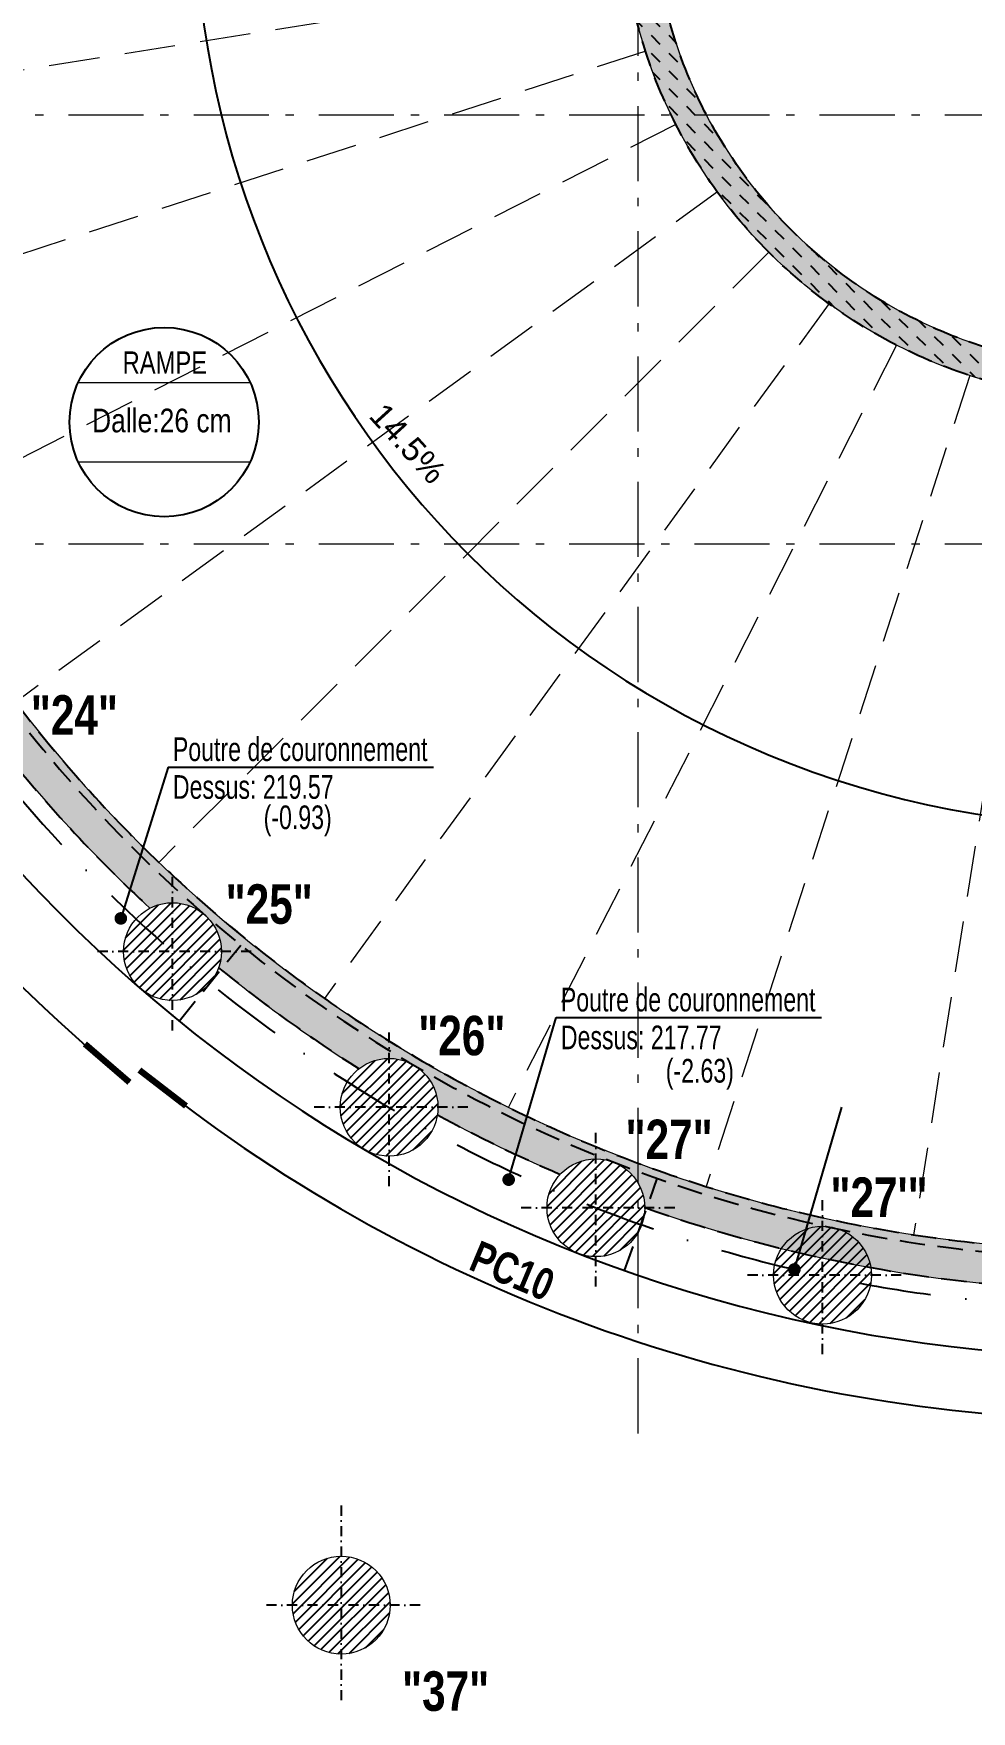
# Model space of a CAD drawing. Header units: centimetres. Extents: x 0 to 26456, y -12469 to -8269.
# Drawn here: x 19570 to 20164, y -11631 to -10567 of the extents above; entities that cross this region are included whole.
import ezdxf
from ezdxf.enums import TextEntityAlignment as Align

# ---------------------------------------------------------------- set-up
doc = ezdxf.new("R2010")
doc.units = ezdxf.units.CM
doc.header["$LTSCALE"] = 25.4
for name, pattern in [('CACHEX2', [19.049999999999997, 12.7, -6.35]), ('Style de ligne -6', [1.0416400000000001, 0.625, -0.20828, 0.06943000000000005, -0.13893]), ('TIRETPTX2', [50.8, 25.4, -12.7, 0, -12.7])]:
    doc.linetypes.add(name, pattern=pattern)
for name, color, linetype in [('01_linteaux', 2, 'Continuous'), ('01_murs_sup', 2, 'CACHEX2'), ('01_poch_murs', 253, 'Continuous'), ('01_texte', 230, 'Continuous')]:
    doc.layers.add(name, color=color, linetype=linetype)
for name, color, linetype, lineweight in [('01_murs_coup', 5, 'Continuous', 60), ('01_PIEUX', 5, 'Continuous', 60), ('B Général', 7, 'Continuous', 5)]:
    doc.layers.add(name, color=color, linetype=linetype, lineweight=lineweight)
doc.styles.add('Eurostile', font='')
doc.styles.add('impact', font='impact.ttf')
doc.styles.add('MATTE_TXT', font='arial.ttf')
doc.styles.get('Eurostile').set_extended_font_data('Eurostile')
pattern_1 = [(135, (-12564.07616921228, 0), (-11.22532015133644, 8.881784197001252e-16), [7.9375, -7.9375])]

msp = doc.modelspace()

# ---------------------------------------------------------------- hatches: boundary and pattern name
at = {"layer": '01_murs_sup', "ltscale": 3}
h = msp.add_hatch(dxfattribs=at)
h.set_pattern_fill('DASH', color=256, scale=2.5, angle=135)
h.set_pattern_definition([(135, (0, 0), (-11.22532015133644, 8.881784197001252e-16), [7.9375, -7.9375])])
h.paths.add_polyline_path([(19962.04075267671, -8996.491079581685, 0.002531451353049674), (19952.99236217087, -9004.807788942462), (19952.99236217087, -9019.878112635355, -0.002574667747263947), (19962.04075267671, -9011.419420330678)])
h.paths.add_polyline_path([(19962.04075267671, -8976.31305738118, -0.006516405898975369), (19986.24151767971, -8955.33694515442, -0.04627340198228324), (19985.71276000788, -8949.635770628222), (19968.25438592605, -8949.635770628222, 0.004067861401506169), (19952.99236217087, -8962.949710448283), (19952.99236217087, -9004.807788942462, -0.002531451353049659), (19962.04075267671, -8996.491079581685)])
h.paths.add_polyline_path([(19952.99236217087, -8962.949710448283, 0.002955468585828464), (19942.04075267671, -8972.777708138961), (19942.04075267671, -9015.10359946519, -0.003096146297348388), (19952.99236217087, -9004.807788942462)])
h.paths.add_polyline_path([(19997.24688906947, -8925.509439191208, 0.007575990962309219), (19968.25438592605, -8949.635770628222), (19985.71276000788, -8949.635770628222, -0.2267463357051544)])
h.paths.add_polyline_path([(20016.71276000788, -8930.438205213124), (20016.71276000788, -8918.635770628222, 0.4142135623730951), (19985.71276000788, -8949.635770628222), (19993.04469058376, -8949.635770628222, -0.006200760919027776)])
h.paths.add_polyline_path([(20022.24235788403, -8905.863991761751, 0.001401672488549907), (20016.71276000788, -8910.121562334987), (20016.71276000788, -8918.635770628222, -0.09982294667140483), (20028.72683847661, -8921.05847337065, -0.0008315451278062832), (20031.96796140318, -8918.568819040713)])
h.paths.add_polyline_path([(20108.06370936837, -8864.768000295142, -0.01533620150584975), (20108.00540742572, -8862.867652609077, -0.2594805352761252), (20122.66303549479, -8836.525160705858, 0.02452486336761976), (20022.24235788403, -8905.863991761751), (20031.96796140318, -8918.568819040713, -0.0189682979439725)])
h.paths.add_polyline_path([(20139.00540742572, -8845.256839476358), (20139.00540742572, -8831.867652609077, 0.4142135623730951), (20108.00540742572, -8862.867652609077), (20110.98929596204, -8862.867652609077, -0.006733180713042963)])
h.paths.add_polyline_path([(20221.27242336533, -8799.309026090661), (20219.59169393276, -8782.227434466036, 0.01847937243883564), (20139.00540742572, -8826.559863701523), (20139.00540742572, -8831.867652609077, -0.1311429218165924), (20154.45158321565, -8835.989861526718, -0.01551302581773235)])
h.paths.add_polyline_path([(20258.09446509475, -8763.68465358069, 0.008583888516723525), (20219.59169393276, -8782.227434466036), (20220.53763697403, -8791.84124405252), (20236.18662102504, -8791.84124405252, -0.0008921322589392388), (20240.12401177537, -8789.911760148272, -0.2759147244667435)])
h.paths.add_polyline_path([(20380.40680633365, -8731.910745401334, -0.2759147244667484), (20401.47410624306, -8708.099672642245, 0.02805231403999468), (20271.06390660168, -8757.800395212256), (20271.06390660168, -8760.84124405252, -0.1627178930550964), (20289.70642681701, -8767.07319124207, -0.01980015537954972)])
h.paths.add_polyline_path([(20526.77097568853, -8691.650217712082, -0.2759147244667564), (20550.6135748336, -8670.618603950435, 0.02893504782106948), (20410.87266649118, -8705.150387574842), (20410.87266649118, -8706.64061144355, -0.1946121440687925), (20432.42699286268, -8715.36032835129, -0.01980015537955201)])
h.paths.add_polyline_path([(20676.95233325804, -8669.747184978214, -0.2601810642606941), (20701.35699738403, -8651.929332204701, 0.02414752684017281), (20581.93276865482, -8665.18965881402), (20584.46398054825, -8680.988170337281, -0.01896323129683905)])
h.paths.add_polyline_path([(19458.75151192187, -10153.20039969471), (19473.3523187485, -10153.20039969471), (19473.3523187485, -10142.62740164783), (19458.75151192187, -10142.62740164783)], flags=9)
h.paths.add_polyline_path([(19607.82798606622, -9603.97844531037), (19622.42879289285, -9603.97844531037), (19622.42879289285, -9593.405447263493), (19607.82798606622, -9593.405447263493)], flags=9)
h.paths.add_polyline_path([(20865.53209107814, -10481.26474452475), (20920.9533052664, -10481.26474452475), (20920.9533052664, -10458.28896007728), (20865.53209107814, -10458.28896007728)], flags=9)
h.paths.add_polyline_path([(19060.64998762298, -10027.91604079485), (19091.18581220605, -10027.91604076731), (19091.1858121708, -9988.840994442417), (19060.64998758773, -9988.840994469967)], flags=9)
h.paths.add_polyline_path([(19060.91249534308, -9879.12851761522), (19090.87697959262, -9879.128517588186), (19090.87697955879, -9841.628517588186), (19060.91249530925, -9841.62851761522)], flags=9)
h.paths.add_polyline_path([(19060.72719577544, -9269.128517970756), (19089.67253240299, -9269.12851794464), (19089.67253236916, -9231.62851794464), (19060.72719574161, -9231.628517970756)], flags=9)
h.paths.add_polyline_path([(19826.87228505999, -9345.038980564766), (19862.27035079214, -9322.526700305973), (19834.09664679395, -9278.22667318383), (19798.6985810618, -9300.738953442622)], flags=9)
h.paths.add_polyline_path([(20637.24809346632, -8767.528901594093), (20672.64615919847, -8745.016621335299), (20644.47245520028, -8700.716594213156), (20609.07438946813, -8723.228874471948)], flags=9)
h.paths.add_polyline_path([(20454.03026777045, -8806.877622667598), (20494.55373904902, -8806.877622631002), (20494.55373900161, -8754.377622631002), (20454.03026772304, -8754.377622667598)], flags=9)
h.paths.add_polyline_path([(20861.45874717567, -8825.185471828197), (20914.4948999724, -8825.185471828197), (20914.4948999724, -8795.68683608468), (20861.45874717567, -8795.68683608468)], flags=9)
h.paths.add_polyline_path([(21073.27243698213, -8575.38904196861), (21182.86350110218, -8575.38904196861), (21182.86350110218, -8552.39790963573), (21073.27243698213, -8552.39790963573)], flags=9)
h.paths.add_polyline_path([(20797.06333448428, -8776.738779199608), (20966.1468951937, -8776.738779199608), (20966.1468951937, -8753.870429949951), (20797.06333448428, -8753.870429949951)], flags=9)
h.paths.add_polyline_path([(21102.39872305211, -8800.74508267199), (21211.98978717216, -8800.74508267199), (21211.98978717216, -8777.75395033911), (21102.39872305211, -8777.75395033911)], flags=9)
h.paths.add_polyline_path([(20797.04287063708, -8800.74508267199), (20906.63393475713, -8800.74508267199), (20906.63393475713, -8777.75395033911), (20797.04287063708, -8777.75395033911)], flags=9)
h.paths.add_polyline_path([(21166.8145995907, -8825.185471828197), (21219.85075238743, -8825.185471828197), (21219.85075238743, -8795.68683608468), (21166.8145995907, -8795.68683608468)], flags=9)
h.paths.add_polyline_path([(21102.41918689931, -8776.738779199608), (21271.50274760873, -8776.738779199608), (21271.50274760873, -8753.870429949951), (21102.41918689931, -8753.870429949951)], flags=9)
h.paths.add_polyline_path([(19586.0997036983, -10125.57938807972), (19647.38952729701, -10125.5793880736), (19647.3895272949, -10104.43339197985), (19586.09970369619, -10104.43339198597)], flags=9)
h.paths.add_polyline_path([(19566.42533737738, -10163.36716131655), (19662.59416411681, -10163.36716131655), (19662.59416411681, -10140.39137686907), (19566.42533737738, -10140.39137686907)], flags=9)
h.paths.add_polyline_path([(19791.99246649683, -10114.49305470143), (19839.57171928609, -10066.86613115486), (19822.79606835226, -10050.10727131154), (19775.21681556299, -10097.73419485811)], flags=9)
h.paths.add_polyline_path([(19775.50186969651, -10810.23123384235), (19820.81613166665, -10860.01804740375), (19838.35256155167, -10844.0569862113), (19793.03829958153, -10794.27017264989)], flags=9)
h.paths.add_polyline_path([(20584.34388294768, -10978.11408513349), (20635.48511924488, -10934.33414574923), (20620.06449312998, -10916.32064698507), (20568.92325683277, -10960.10058636933)], flags=9)
h.paths.add_polyline_path([(20287.25712955013, -9852.857136903982), (20287.25712955013, -9781.100656685701), (20264.26599721725, -9781.100656685701), (20264.26599721725, -9852.857136903982)], flags=9)
h.paths.add_polyline_path([(20263.11280257346, -9840.733567474574), (20263.11280257346, -9785.312353286306), (20240.13701812598, -9785.312353286306), (20240.13701812598, -9840.733567474574)], flags=9)
h.paths.add_polyline_path([(19573.11254545717, -10506.86340633254), (19644.86390971365, -10506.86340633254), (19644.86390971365, -10483.88762188506), (19573.11254545717, -10483.88762188506)], flags=9)
h.paths.add_polyline_path([(19585.23355690567, -10482.73186926037), (19640.65477109394, -10482.73186926037), (19640.65477109394, -10459.7560848129), (19585.23355690567, -10459.7560848129)], flags=9)
h.paths.add_polyline_path([(20302.06799122346, -9348.241344795462), (20381.08017345312, -9348.241344787577), (20381.08017345101, -9327.095348693829), (20302.06799122134, -9327.095348701714)], flags=9)
h.paths.add_polyline_path([(20290.92277939147, -9311.023830140128), (20387.0967220927, -9311.023830140128), (20387.0967220927, -9288.032697807248), (20290.92277939147, -9288.032697807248)], flags=9)
h.paths.add_polyline_path([(20302.06799122346, -9274.171262057609), (20377.32088525868, -9274.171262050098), (20377.32088525656, -9253.02526595635), (20302.06799122134, -9253.02526596386)], flags=9)
h.paths.add_polyline_path([(20338.94414295922, -9034.253394276218), (20392.69925117899, -9096.478572254844), (20410.08575489964, -9081.45871342233), (20356.33064667986, -9019.233535443702)], flags=9)
h.paths.add_polyline_path([(20525.82142540599, -8925.897849836447), (20554.7143207372, -9002.883465594012), (20576.22507793046, -8994.810424286698), (20547.33218259925, -8917.824808529132)], flags=9)
h.paths.add_polyline_path([(20776.87904420928, -9483.375216066717), (20790.47289884097, -9483.375216067157), (20790.47289884132, -9472.802218020282), (20776.87904420963, -9472.802218019842)], flags=9)
h.paths.add_polyline_path([(20780.87904420928, -9540.875216066717), (20795.47985103591, -9540.87521606719), (20795.47985103626, -9530.302218020315), (20780.87904420963, -9530.302218019842)], flags=9)
h.paths.add_polyline_path([(20807.37904420928, -9593.875216066717), (20822.31550176756, -9593.875216067201), (20822.31550176791, -9583.302218020326), (20807.37904420963, -9583.302218019842)], flags=9)
h.paths.add_polyline_path([(20874.37904420928, -9590.375216066717), (20889.31550176756, -9590.375216067201), (20889.31550176791, -9579.802218020326), (20874.37904420963, -9579.802218019842)], flags=9)
h.paths.add_polyline_path([(20923.37904420928, -9591.375216066717), (20937.97985103591, -9591.37521606719), (20937.97985103626, -9580.802218020315), (20923.37904420963, -9580.802218019842)], flags=9)
h.paths.add_polyline_path([(20973.37904420928, -9591.375216066717), (20988.31550176756, -9591.375216067201), (20988.31550176791, -9580.802218020326), (20973.37904420963, -9580.802218019842)], flags=9)
h.paths.add_polyline_path([(21083.85176809702, -9448.730142801756), (21095.76736907048, -9448.730142802142), (21095.76736907083, -9438.157144755263), (21083.85176809737, -9438.157144754878)], flags=9)
h.paths.add_polyline_path([(21083.35176809702, -9502.730142801756), (21098.2882256553, -9502.73014280224), (21098.28822565565, -9492.157144755362), (21083.35176809737, -9492.157144754878)], flags=9)
h.paths.add_polyline_path([(21076.35176809702, -9558.230142801756), (21091.2882256553, -9558.23014280224), (21091.28822565565, -9547.657144755362), (21076.35176809737, -9547.657144754878)], flags=9)
h.paths.add_polyline_path([(21029.87904420928, -9585.875216066717), (21045.15115249921, -9585.875216067212), (21045.15115249955, -9575.302218020337), (21029.87904420963, -9575.302218019842)], flags=9)
h.paths.add_polyline_path([(20956.77440208228, -9311.09743387419), (20956.77440208184, -9297.839229974143), (20946.20140403497, -9297.839229974496), (20946.20140403541, -9311.097433874544)], flags=9)
h.paths.add_polyline_path([(20995.52595522163, -9311.267843728085), (20995.52595611661, -9297.67398909639), (20984.95295806974, -9297.673988400293), (20984.95295717476, -9311.267843031987)], flags=9)
h.paths.add_polyline_path([(21056.42148496769, -9311.270427549698), (21056.42148586267, -9297.676572918004), (21045.84848781579, -9297.67657222191), (21045.84848692082, -9311.270426853604)], flags=9)
h.paths.add_polyline_path([(21078.71481880622, -9356.498405215925), (21078.7148196791, -9343.240201315875), (21068.14182163223, -9343.240200619777), (21068.14182075935, -9356.498404519827)], flags=9)
h.paths.add_polyline_path([(20917.14059672919, -9311.267843061629), (20917.14059672874, -9297.673988429935), (20906.56759868187, -9297.673988430284), (20906.56759868232, -9311.267843061982)], flags=9)
h.paths.add_polyline_path([(20866.82741345247, -9311.435668427453), (20866.827413452, -9297.50616306411), (20856.25441540513, -9297.506163064463), (20856.25441540559, -9311.435668427803)], flags=9)
h.paths.add_polyline_path([(20813.05759926358, -9328.937646691153), (20813.05759926313, -9315.343792059459), (20802.48460121625, -9315.343792059808), (20802.48460121671, -9328.937646691506)], flags=9)
h.paths.add_polyline_path([(20785.82151939157, -9379.510741170274), (20799.41537402326, -9379.510741169819), (20799.41537402291, -9368.937743122944), (20785.82151939121, -9368.937743123395)], flags=9)
h.paths.add_polyline_path([(20785.82151939157, -9424.546580470487), (20796.39451743844, -9424.546580470134), (20796.39451743809, -9413.973582423256), (20785.82151939121, -9413.973582423609)], flags=9)
h.paths.add_polyline_path([(21372.06799122846, -9772.816082090647), (21451.08017345813, -9772.816082082762), (21451.08017345601, -9751.670085989013), (21372.06799122635, -9751.670085996899)], flags=9)
h.paths.add_polyline_path([(21360.92533737738, -9735.585777530809), (21457.09416411681, -9735.585777530809), (21457.09416411681, -9712.609993083333), (21360.92533737738, -9712.609993083333)], flags=9)
h.paths.add_polyline_path([(21372.06799122846, -9698.745999352794), (21447.32088526368, -9698.745999345283), (21447.32088526157, -9677.600003251535), (21372.06799122635, -9677.600003259045)], flags=9)
h.paths.add_polyline_path([(19339.95770331637, -10138.25930636279), (19405.49198373639, -10138.25930630366), (19405.49198370123, -10099.30007220854), (19339.95770328122, -10099.30007226767)], flags=9)
h.paths.add_polyline_path([(19394.83973694119, -9995.248510771244), (19460.15011371698, -9995.24851071232), (19460.15011368184, -9956.312439063155), (19394.83973690605, -9956.312439122079)], flags=9)
h = msp.add_hatch(dxfattribs=at)
h.set_pattern_fill('DASH', color=256, scale=2.5, angle=135)
h.set_pattern_definition(pattern_1)
h.paths.add_polyline_path([(20262.04063013627, -10159.61906668692), (20262.04063013627, -10179.61906668692, -0.4142135623730951), (20562.04063013627, -10479.61906668692), (20582.04063013627, -10479.61906668692, 0.4142135623730951)])
h.paths.add_polyline_path([(20582.04063013627, -10479.61906668692), (20562.04063013627, -10479.61906668692, -0.4142135623730951), (20262.04063013627, -10779.61906668692), (20262.04063013627, -10799.61906668692, 0.4142135623730951)])
h.paths.add_polyline_path([(19962.04063013627, -10479.61906668692), (19942.04063013627, -10479.61906668692, 0.4142135623730951), (20262.04063013627, -10799.61906668692), (20262.04063013627, -10779.61906668692, -0.4142135623730951)])
h.paths.add_polyline_path([(20262.04063013627, -10179.61906668692), (20262.04063013627, -10159.61906668692, 0.4142135623730951), (19942.04063013627, -10479.61906668692), (19962.04063013627, -10479.61906668692, -0.4142135623730951)])
h = msp.add_hatch(dxfattribs=at)
h.set_pattern_fill('DASH', color=256, scale=2.5, angle=135)
h.set_pattern_definition(pattern_1)
h.paths.add_polyline_path([(20244.68552191574, -11363.75742041961, 0.004762977334731491), (20262.04063013627, -11363.92274814442), (20262.04063013627, -11338.92274814442, -0.3601863127720151), (19391.63777176961, -10618.43668757898), (19388.28067261247, -10479.61906668692), (19363.27336314609, -10479.61906668692), (19366.16837084482, -10599.32898956661, -0.328755579086408), (19387.99846107352, -10628.94170228912, -0.2553953403699329), (19373.74259957336, -10655.0306621361, 0.0607162150579909), (19448.29328369779, -10862.47891787494, -0.4496334161170364), (19482.98588920264, -10893.25820741492, -0.1753608633251767), (19475.80779527954, -10913.09546505966, 0.0183685325610835), (19511.70516817183, -10969.56352713753, -0.491380289685318), (19550.55824961202, -10999.55234358456, -0.1403270855772348), (19545.86150515995, -11015.95779230078, 0.0395373220202395), (19643.41691674466, -11121.67210420361, -0.5620629895725258), (19688.66145009089, -11149.20559780228, -0.08428613952208842), (19686.92438844095, -11159.43694371182, 0.03011723266168123), (19775.97184559113, -11223.41488742347, -0.6241365282366931), (19826.00579349989, -11247.88341469845, -0.03818521046560838), (19825.64523438241, -11252.59771871986, 0.02375934588113334), (19903.48422763111, -11290.39412450456, -0.6784920947086606), (19957.13627534144, -11311.38319244407, 0.06483465551945174), (20187.14799871541, -11360.83909547982, -0.6784920947094676)])
h = msp.add_hatch(dxfattribs=at)
h.set_pattern_fill('DASH', color=256, scale=2.5, angle=135)
h.set_pattern_definition(pattern_1)
h.paths.add_polyline_path([(20244.68552191574, -11363.75742041961, 0.004762977334731491), (20262.04063013627, -11363.92274814442), (20262.04063013627, -11338.92274814442, -0.3601863127720151), (19391.63777176961, -10618.43668757898), (19388.28067261247, -10479.61906668692), (19363.27336314609, -10479.61906668692), (19366.16837084482, -10599.32898956661, -0.328755579086408), (19387.99846107352, -10628.94170228912, -0.2553953403699329), (19373.74259957336, -10655.0306621361, 0.0607162150579909), (19448.29328369779, -10862.47891787494, -0.4496334161170364), (19482.98588920264, -10893.25820741492, -0.1753608633251767), (19475.80779527954, -10913.09546505966, 0.0183685325610835), (19511.70516817183, -10969.56352713753, -0.491380289685318), (19550.55824961202, -10999.55234358456, -0.1403270855772348), (19545.86150515995, -11015.95779230078, 0.0395373220202395), (19643.41691674466, -11121.67210420361, -0.5620629895725258), (19688.66145009089, -11149.20559780228, -0.08428613952208842), (19686.92438844095, -11159.43694371182, 0.03011723266168123), (19775.97184559113, -11223.41488742347, -0.6241365282366931), (19826.00579349989, -11247.88341469845, -0.03818521046560838), (19825.64523438241, -11252.59771871986, 0.02375934588113334), (19903.48422763111, -11290.39412450456, -0.6784920947086606), (19957.13627534144, -11311.38319244407, 0.06483465551945174), (20187.14799871541, -11360.83909547982, -0.6784920947094676)])
at = {"layer": '01_poch_murs', "ltscale": 3}
h = msp.add_hatch(color=256, dxfattribs=at)
h.dxf.hatch_style = 1
h.paths.add_polyline_path([(19560.61000283295, -9860.967124380248), (19554.49110858246, -9860.967124380248, -0.3180508282352435), (19527.35128308025, -9884.337391515506), (19500.70471544, -9973.1431652464, -0.2237955367623), (19511.96906383972, -9997.049316252202, -0.0989730332683549), (19509.58664321008, -10008.9671243972), (19516.15244174048, -10008.9671243972)])
h.paths.add_polyline_path([(19516.15244174048, -10008.9671243972), (19509.58664321008, -10008.9671243972, -0.2738205389931518), (19484.28318845995, -10027.87165519657), (19457.55290315676, -10116.95643716345, -0.2206120316884544), (19468.52861396874, -10140.62134456903, -0.3797029099391365), (19441.21651014272, -10171.40119872414), (19414.60636267194, -10260.08559392055, -0.2332341861448612), (19426.74099984326, -10284.68433546036, -0.3935893677039963), (19397.93783797004, -10315.60639720024), (19371.45788603958, -10403.75862125061, -0.2331529290483469), (19383.58494117234, -10428.3515460876, -0.319497893530359), (19362.74184171845, -10457.6404069616), (19363.27336314609, -10479.61906668692), (19388.28067261246, -10479.61906668692), (19387.27429168768, -10438.00474457443), (19474.11835164673, -10148.89934698691, -0.2017052976723167), (19475.23355007877, -10145.18683186226)])
h.paths.add_polyline_path([(19388.28067261246, -10479.61906668692), (19363.27336314609, -10479.61906668692), (19366.16837084482, -10599.3289895666, -0.240193406139965), (19386.34991423395, -10618.96712473562), (19391.6505996089, -10618.96712473562)])
h.paths.add_polyline_path([(19391.73880605313, -10618.96712473562), (19386.34991423395, -10618.96712473562, -0.08208067854084693), (19387.99846107352, -10628.94170228912, -0.2553953403699564), (19373.74259957337, -10655.0306621361, 0.06071621505799004), (19448.29328369779, -10862.47891787494, -0.4275821226648376), (19482.90111098483, -10890.96712423049), (19491.90224998672, -10890.96712423049, -0.0823424598027251)])
h.paths.add_polyline_path([(19491.90224998672, -10890.96712423049), (19482.90111098483, -10890.96712423049, -0.01849544733234873), (19482.98588920264, -10893.25820741491, -0.1753608633251162), (19475.80779527953, -10913.09546505965, 0.01836853256108628), (19511.70516817183, -10969.56352713753, -0.4913802896853491), (19550.55824961202, -10999.55234358456, -0.1403270855772685), (19545.86150515995, -11015.95779230078, 0.03953732202023931), (19643.41691674466, -11121.67210420361, -0.5620629895725672), (19688.66145009089, -11149.20559780228, -0.08428613952210955), (19686.92438844095, -11159.43694371182, 0.03011723266168123), (19775.97184559112, -11223.41488742347, -0.6241365282367337), (19826.00579349989, -11247.88341469845, -0.03818521046564254), (19825.64523438241, -11252.59771871986, 0.02375934588113227), (19903.48422763111, -11290.39412450456, -0.5039318466159735), (19952.99236217087, -11296.07216507931), (19952.99236217087, -11283.2751842025, -0.1761228929484361)])
h.paths.add_polyline_path([(19952.99236217087, -11283.2751842025), (19952.99236217087, -11296.07216507931, -0.1300830585756377), (19957.13627534144, -11311.38319244406, 0.06483465551945258), (20187.14799871541, -11360.83909547982, -0.6784920947093999), (20244.68552191574, -11363.75742041961, 0.00476297733473737), (20262.04063013629, -11363.92274814442), (20262.04063013629, -11338.92274814442, -0.08931239155495223)])
h.paths.add_polyline_path([(20482.27363648596, -11336.90149388109, 0.02604617036680619), (20572.98982176962, -11309.21218532239), (20572.98982176962, -11282.56520138712, -0.08988955722728205), (20262.04063013629, -11338.92274814442), (20262.04063013629, -11363.92274814442, 0.04526015738333872), (20425.9585380372, -11349.05438996351, -0.6784920947092021)])
h.paths.add_polyline_path([(20762.94795922744, -11213.85168547217, -0.05889174878906539), (20762.0937715122, -11206.62465276902, -0.5957938614645502), (20810.04328018646, -11180.66864853683, 0.03959186487785327), (20917.90345899107, -11085.19242931423, -0.1147067523628241), (20914.72456824429, -11071.51815127404, -0.5230756100816644), (20956.55660405465, -11042.47220490966, 0.04294216703885226), (21047.05625077836, -10915.16886802852), (21047.05625077836, -10903.25821538907), (21053.94906356878, -10903.25821538907, 0.003863409831604287), (21060.81351686901, -10890.96712423049), (21032.17901028581, -10890.96712423049, -0.1755326228551475), (20572.98982176962, -11282.56520138712), (20572.98982176962, -11309.21218532239, 0.003037314479553304), (20583.36986675785, -11305.37129303859, -0.6786650772585141), (20636.61401759613, -11283.35382740798, 0.03963135764520337)])
h.paths.add_polyline_path([(21123.00648556105, -10750.67901725167), (21123.00648556105, -10618.96712473562), (21111.05107191138, -10618.96712473562), (21111.0509904214, -10629.25820754488), (21111.05038070297, -10706.25739528662, -0.05685479212069951), (21032.17901028581, -10890.96712423049), (21060.81351686901, -10890.96712423049, 0.042186890006166)])
h.paths.add_polyline_path([(21105.54016844149, -10653.33954076881), (21120.14097526813, -10653.33954076881), (21120.14097526813, -10642.76654272193), (21105.54016844149, -10642.76654272193)], flags=25)
h = msp.add_hatch(color=256, dxfattribs=at)
h.dxf.hatch_style = 1
h.paths.add_polyline_path([(19560.61000283295, -9860.967124380248), (19554.49110858246, -9860.967124380248, -0.3180508282352435), (19527.35128308025, -9884.337391515506), (19500.70471544, -9973.1431652464, -0.2237955367623), (19511.96906383972, -9997.049316252202, -0.0989730332683549), (19509.58664321008, -10008.9671243972), (19516.15244174048, -10008.9671243972)])
h.paths.add_polyline_path([(19516.15244174048, -10008.9671243972), (19509.58664321008, -10008.9671243972, -0.2738205389931518), (19484.28318845995, -10027.87165519657), (19457.55290315676, -10116.95643716345, -0.2206120316884544), (19468.52861396874, -10140.62134456903, -0.3797029099391365), (19441.21651014272, -10171.40119872414), (19414.60636267194, -10260.08559392055, -0.2332341861448612), (19426.74099984326, -10284.68433546036, -0.3935893677039963), (19397.93783797004, -10315.60639720024), (19371.45788603958, -10403.75862125061, -0.2331529290483469), (19383.58494117234, -10428.3515460876, -0.319497893530359), (19362.74184171845, -10457.6404069616), (19363.27336314609, -10479.61906668692), (19388.28067261246, -10479.61906668692), (19387.27429168768, -10438.00474457443), (19474.11835164673, -10148.89934698691, -0.2017052976723167), (19475.23355007877, -10145.18683186226)])
h.paths.add_polyline_path([(19388.28067261246, -10479.61906668692), (19363.27336314609, -10479.61906668692), (19366.16837084482, -10599.3289895666, -0.240193406139965), (19386.34991423395, -10618.96712473562), (19391.6505996089, -10618.96712473562)])
h.paths.add_polyline_path([(19391.73880605313, -10618.96712473562), (19386.34991423395, -10618.96712473562, -0.08208067854084693), (19387.99846107352, -10628.94170228912, -0.2553953403699564), (19373.74259957337, -10655.0306621361, 0.06071621505799004), (19448.29328369779, -10862.47891787494, -0.4275821226648376), (19482.90111098483, -10890.96712423049), (19491.90224998672, -10890.96712423049, -0.0823424598027251)])
h.paths.add_polyline_path([(19491.90224998672, -10890.96712423049), (19482.90111098483, -10890.96712423049, -0.01849544733234873), (19482.98588920264, -10893.25820741491, -0.1753608633251162), (19475.80779527953, -10913.09546505965, 0.01836853256108628), (19511.70516817183, -10969.56352713753, -0.4913802896853491), (19550.55824961202, -10999.55234358456, -0.1403270855772685), (19545.86150515995, -11015.95779230078, 0.03953732202023931), (19643.41691674466, -11121.67210420361, -0.5620629895725672), (19688.66145009089, -11149.20559780228, -0.08428613952210955), (19686.92438844095, -11159.43694371182, 0.03011723266168123), (19775.97184559112, -11223.41488742347, -0.6241365282367337), (19826.00579349989, -11247.88341469845, -0.03818521046564254), (19825.64523438241, -11252.59771871986, 0.02375934588113227), (19903.48422763111, -11290.39412450456, -0.5039318466159735), (19952.99236217087, -11296.07216507931), (19952.99236217087, -11283.2751842025, -0.1761228929484361)])
h.paths.add_polyline_path([(19952.99236217087, -11283.2751842025), (19952.99236217087, -11296.07216507931, -0.1300830585756377), (19957.13627534144, -11311.38319244406, 0.06483465551945258), (20187.14799871541, -11360.83909547982, -0.6784920947093999), (20244.68552191574, -11363.75742041961, 0.00476297733473737), (20262.04063013629, -11363.92274814442), (20262.04063013629, -11338.92274814442, -0.08931239155495223)])
h.paths.add_polyline_path([(20482.27363648596, -11336.90149388109, 0.02604617036680619), (20572.98982176962, -11309.21218532239), (20572.98982176962, -11282.56520138712, -0.08988955722728205), (20262.04063013629, -11338.92274814442), (20262.04063013629, -11363.92274814442, 0.04526015738333872), (20425.9585380372, -11349.05438996351, -0.6784920947092021)])
h.paths.add_polyline_path([(20762.94795922744, -11213.85168547217, -0.05889174878906539), (20762.0937715122, -11206.62465276902, -0.5957938614645502), (20810.04328018646, -11180.66864853683, 0.03959186487785327), (20917.90345899107, -11085.19242931423, -0.1147067523628241), (20914.72456824429, -11071.51815127404, -0.5230756100816644), (20956.55660405465, -11042.47220490966, 0.04294216703885226), (21047.05625077836, -10915.16886802852), (21047.05625077836, -10903.25821538907), (21053.94906356878, -10903.25821538907, 0.003863409831604287), (21060.81351686901, -10890.96712423049), (21032.17901028581, -10890.96712423049, -0.1755326228551475), (20572.98982176962, -11282.56520138712), (20572.98982176962, -11309.21218532239, 0.003037314479553304), (20583.36986675785, -11305.37129303859, -0.6786650772585141), (20636.61401759613, -11283.35382740798, 0.03963135764520337)])
h.paths.add_polyline_path([(21123.00648556105, -10750.67901725167), (21123.00648556105, -10618.96712473562), (21111.05107191138, -10618.96712473562), (21111.0509904214, -10629.25820754488), (21111.05038070297, -10706.25739528662, -0.05685479212069951), (21032.17901028581, -10890.96712423049), (21060.81351686901, -10890.96712423049, 0.042186890006166)])
h.paths.add_polyline_path([(21105.54016844149, -10653.33954076881), (21120.14097526813, -10653.33954076881), (21120.14097526813, -10642.76654272193), (21105.54016844149, -10642.76654272193)], flags=25)
h = msp.add_hatch(color=256, dxfattribs=at)
h.dxf.hatch_style = 1
h.paths.add_polyline_path([(20262.04063013629, -10159.61906668692), (20262.04063013629, -10179.61906668692, -0.4142135623730896), (20562.04063013628, -10479.61906668692), (20572.98982176962, -10479.61906668692), (20572.98982176962, -10404.05055325325, 0.3459902484520724)])
h.paths.add_polyline_path([(20262.04063013629, -10179.61906668692), (20262.04063013629, -10159.61906668692, 0.3392928687850661), (19952.99236217087, -10396.6180542378), (19952.99236217087, -10479.61906668692), (19962.04063013628, -10479.61906668692, -0.4142135623730935)])
h.paths.add_polyline_path([(19962.04063013628, -10479.61906668692), (19952.99236217087, -10479.61906668692), (19952.99236217087, -10562.62007913604, 0.04707821208801781), (19973.974459408, -10618.96712473562), (19996.36767570159, -10618.96712473562, -0.1213561941693088)])
h.paths.add_polyline_path([(19952.99236217087, -10479.61906668692), (19942.04063013628, -10479.61906668692, 0.06568880773833968), (19952.99236217087, -10562.62007913604)])
h.paths.add_polyline_path([(19952.99236217087, -10396.6180542378, 0.06568880773833398), (19942.04063013628, -10479.61906668692), (19952.99236217087, -10479.61906668692)])
h.paths.add_polyline_path([(19996.36767570159, -10618.96712473562), (19973.974459408, -10618.96712473562, 0.2876204091449301), (20262.04063013629, -10799.61906668692), (20262.04063013629, -10779.61906668692, -0.2788407727037274)])
h.paths.add_polyline_path([(20545.31605818888, -10628.46473125803), (20527.6113439356, -10619.16187722233, -0.2786432322956954), (20262.04063013629, -10779.61906668692), (20262.04063013629, -10799.61906668692, 0.2786432322956957)])
h.paths.add_polyline_path([(20572.98982176962, -10555.18758012059), (20572.98982176962, -10479.61906668692), (20562.04063013628, -10479.61906668692, -0.1213561941693088), (20527.71358457097, -10618.96712473562), (20550.10680086457, -10618.96712473562, 0.05308695196981458)])
h.paths.add_polyline_path([(20582.04063013628, -10479.61906668692), (20572.98982176962, -10479.61906668692), (20572.98982176962, -10555.18758012059, 0.05967155363390927)])
h.paths.add_polyline_path([(20572.98982176962, -10404.05055325325), (20572.98982176962, -10479.61906668692), (20582.04063013628, -10479.61906668692, 0.05967155363390295)])
at = {"layer": '01_poch_murs'}
h = msp.add_hatch(dxfattribs=at)
h.set_pattern_fill('ANSI31', color=256, scale=1.5)
h.set_pattern_definition([(45, (1448.969117850438, -2445.937922710866), (-3.367596045400932, 3.367596045400933), [])])
h.paths.add_polyline_path([(19657.66145009089, -11118.20559780228, 0.4142135623730951), (19626.66145009089, -11149.20559780228), (19657.66145009089, -11149.20559780228)])
h.paths.add_polyline_path([(19657.66145009089, -11149.20559780228), (19626.66145009089, -11149.20559780228, 0.4142135623730951), (19657.66145009089, -11180.20559780228)])
h.paths.add_polyline_path([(19657.66145009089, -11118.20559780228), (19657.66145009089, -11149.20559780228), (19688.66145009089, -11149.20559780228, 0.4142135623730951)])
h.paths.add_polyline_path([(19688.66145009089, -11149.20559780228), (19657.66145009089, -11149.20559780228), (19657.66145009089, -11180.20559780228, 0.4142135623730951)])
h = msp.add_hatch(dxfattribs=at)
h.set_pattern_fill('ANSI31', color=256, scale=1.5)
h.set_pattern_definition([(45, (1586.31346125944, -2544.615739607036), (-3.367596045400932, 3.367596045400933), [])])
h.paths.add_polyline_path([(19795.00579349989, -11216.88341469845, 0.4142135623730951), (19764.00579349989, -11247.88341469845), (19795.00579349989, -11247.88341469845)])
h.paths.add_polyline_path([(19795.00579349989, -11247.88341469845), (19764.00579349989, -11247.88341469845, 0.4142135623730951), (19795.00579349989, -11278.88341469845)])
h.paths.add_polyline_path([(19795.00579349989, -11216.88341469845), (19795.00579349989, -11247.88341469845), (19826.00579349989, -11247.88341469845, 0.4142135623730951)])
h.paths.add_polyline_path([(19826.00579349989, -11247.88341469845), (19795.00579349989, -11247.88341469845), (19795.00579349989, -11278.88341469845, 0.4142135623730951)])
h = msp.add_hatch(dxfattribs=at)
h.set_pattern_fill('ANSI31', color=256, scale=1.5)
h.set_pattern_definition([(45, (1717.444429737145, -2608.289215954439), (-3.367596045400932, 3.367596045400933), [])])
h.paths.add_polyline_path([(19926.13676197759, -11280.55689104585, 0.4142135623730951), (19895.13676197759, -11311.55689104585), (19926.13676197759, -11311.55689104585)])
h.paths.add_polyline_path([(19926.13676197759, -11311.55689104585), (19895.13676197759, -11311.55689104585, 0.4142135623730951), (19926.13676197759, -11342.55689104585)])
h.paths.add_polyline_path([(19926.13676197759, -11280.55689104585), (19926.13676197759, -11311.55689104585), (19957.13676197759, -11311.55689104585, 0.4142135623730951)])
h.paths.add_polyline_path([(19957.13676197759, -11311.55689104585), (19926.13676197759, -11311.55689104585), (19926.13676197759, -11342.55689104585, 0.4142135623730951)])
h = msp.add_hatch(dxfattribs=at)
h.set_pattern_fill('ANSI31', color=256, scale=1.5)
h.set_pattern_definition([(45, (1861.076267422377, -2651.01619389509), (-3.367596045400932, 3.367596045400933), [])])
h.paths.add_polyline_path([(20069.76859966282, -11323.2838689865, 0.4142135623730951), (20038.76859966282, -11354.2838689865), (20069.76859966282, -11354.2838689865)])
h.paths.add_polyline_path([(20069.76859966282, -11354.2838689865), (20038.76859966282, -11354.2838689865, 0.4142135623730951), (20069.76859966282, -11385.2838689865)])
h.paths.add_polyline_path([(20069.76859966282, -11323.2838689865), (20069.76859966282, -11354.2838689865), (20100.76859966282, -11354.2838689865, 0.4142135623730951)])
h.paths.add_polyline_path([(20100.76859966282, -11354.2838689865), (20069.76859966282, -11354.2838689865), (20069.76859966282, -11385.2838689865, 0.4142135623730951)])
h = msp.add_hatch(dxfattribs=at)
h.set_pattern_fill('ANSI31', color=256, scale=1.5)
h.set_pattern_definition([(45, (1556.018268804039, -2860.17694446128), (-3.367596045400932, 3.367596045400933), [])])
h.paths.add_polyline_path([(19764.71060104448, -11532.44461955269, 0.4142135623730951), (19733.71060104448, -11563.44461955269), (19764.71060104448, -11563.44461955269)])
h.paths.add_polyline_path([(19764.71060104448, -11563.44461955269), (19733.71060104448, -11563.44461955269, 0.4142135623730951), (19764.71060104448, -11594.44461955269)])
h.paths.add_polyline_path([(19764.71060104448, -11532.44461955269), (19764.71060104448, -11563.44461955269), (19795.71060104448, -11563.44461955269, 0.4142135623730951)])
h.paths.add_polyline_path([(19795.71060104448, -11563.44461955269), (19764.71060104448, -11563.44461955269), (19764.71060104448, -11594.44461955269, 0.4142135623730951)])

# ---------------------------------------------------------------- linework, layer by layer
at = {"layer": '01_linteaux', "linetype": 'TIRETPTX2', "ltscale": 0.01}
for p, q in [((19657.66145009089, -11199.20559780228), (19657.66145009089, -11099.20559780228)), ((19707.66145009089, -11149.20559780228), (19607.66145009089, -11149.20559780228)), ((19795.00579349989, -11297.88341469845), (19795.00579349989, -11197.88341469845)), ((19845.00579349989, -11247.88341469845), (19745.00579349989, -11247.88341469845)), ((19926.13676197759, -11361.55689104585), (19926.13676197759, -11261.55689104585)), ((20069.76859966282, -11404.2838689865), (20069.76859966282, -11304.2838689865)), ((19976.13676197759, -11311.55689104585), (19876.13676197759, -11311.55689104585)), ((20119.76859966282, -11354.2838689865), (20019.76859966282, -11354.2838689865)), ((19764.71060104448, -11500.28649100903), (19764.71060104448, -11626.60274809635)), ((19814.71060104448, -11563.44461955275), (19714.71060104448, -11563.44461955275))]:
    msp.add_line(p, q, dxfattribs=at)
at = {"layer": '01_linteaux', "linetype": 'CACHEX2', "ltscale": 0.05}
for p, q in [((19661.88830278836, -11193.21065428561), (19700.93284034929, -11145.04921653035)), ((19944.373435276, -11351.41957802731), (19965.04013630573, -11292.96542959842))]:
    msp.add_line(p, q, dxfattribs=at)
at = {"layer": '01_linteaux', "linetype": 'TIRETPTX2', "ltscale": 0.07}
for start in [186.4389118411699, 186.4389118411698]:
    msp.add_arc((20262.04063013626, -10452.92274814442), 922.0000000000022, start, 321.9287470646603, dxfattribs=at)
at = {"layer": '01_linteaux', "linetype": 'CACHEX2', "ltscale": 0.05}
msp.add_arc((20262.04063013626, -10452.92274814442), 890.9999999999993, 190.7402776950704, 324.9042889716736, dxfattribs=at)
msp.add_arc((20262.04063013626, -10452.92274814442), 890.9999999999993, 190.7402776950704, 324.9042889716736, dxfattribs=at)
at = {"layer": '01_linteaux', "linetype": 'Continuous', "ltscale": 0.05}
msp.add_arc((20262.04063013626, -10452.92274814442), 952.9999999999993, 190.4301999001862, 319.7869959085247, dxfattribs=at)
msp.add_arc((20262.04063013626, -10452.92274814442), 952.9999999999993, 190.4301999001862, 319.7869959085247, dxfattribs=at)
at = {"layer": '01_murs_coup', "linetype": 'Continuous', "lineweight": 5}
for p, q in [((19597.90284140995, -10788.54119483257), (19706.92132699065, -10788.54119483257)), ((19597.90284141496, -10838.6906694338), (19706.92132699566, -10838.69066941204))]:
    msp.add_line(p, q, dxfattribs=at)
for radius in [320, 300]:
    msp.add_circle((20262.04063013628, -10479.61906668692), radius, dxfattribs=at)
for radius, start, end in [(885.9999999999993, 190.7666960634869, 343.3855078084175), (885.9999999999993, 190.7666960634869, 343.3855078084175), (911.0000000000007, 218.1731940701119, 227.2297636996599), (911.0000000000007, 230.8537431019708, 237.7540186018593), (911.0000000000007, 241.3779980041702, 246.822214698325), (910.9999999999993, 250.4461941006347, 265.2844348554073), (910.9999999999993, 250.4461941006347, 265.2844348554073)]:
    msp.add_arc((20262.04063013627, -10452.92274814442), radius, start, end, dxfattribs=at)
at = {"layer": '01_murs_sup', "ltscale": 0.05}
for radius in [320, 300]:
    msp.add_circle((20262.04063013627, -10479.61906668692), radius, dxfattribs=at)
for radius, start, end in [(885.9999999999993, 190.7666960634869, 343.3859497625405), (885.9999999999993, 190.7666960634869, 343.3859497625405), (911.0000000000007, 218.1731940700949, 227.2297636996374), (911.0000000000007, 230.853743101967, 237.7540186018649), (911.0000000000007, 241.3779980041463, 246.8222146982964), (910.9999999999993, 250.4461941005885, 265.2844348553626), (910.9999999999993, 250.4461941005885, 265.2844348553626)]:
    msp.add_arc((20262.04063013627, -10452.92274814442), radius, start, end, dxfattribs=at)
at = {"layer": '01_PIEUX', "linetype": 'Continuous', "lineweight": 5}
for centre in [(19657.66145009089, -11149.20559780228), (19795.00579349989, -11247.88341469845), (19926.13676197759, -11311.55689104585), (20069.76859966282, -11354.2838689865), (19764.71060104448, -11563.44461955269)]:
    msp.add_circle(centre, 31, dxfattribs=at)
at = {"layer": '01_poch_murs', "linetype": 'CACHEX2', "lineweight": 5, "ltscale": 0.1}
for p, q in [((19945.98036114583, -10529.67809549979), (19391.6146598005, -10617.48099684259)), ((19957.70254492184, -10578.50450488691), (19427.59646451301, -10750.74641150465)), ((19976.91854239602, -10624.89602660358), (19489.95686443053, -10873.0153944556)), ((20003.15519193632, -10667.71034742051), (19560.20636242996, -10989.53150978718)), ((20035.76646015661, -10705.89323666661), (19649.03439559842, -11092.62530122493)), ((20073.94934940273, -10738.50450488689), (19754.03943298489, -11178.82273002399)), ((20116.76367021967, -10764.74115442719), (19870.64157073075, -11247.78297252131)), ((20163.15519193634, -10783.95715190135), (19996.10929277703, -11298.07156569688)), ((20211.98160132346, -10795.67933567734), (20127.56604187863, -11328.65820198475)), ((20211.98160132346, -10795.67933567734), (20127.56604187863, -11328.65820198475))]:
    msp.add_line(p, q, dxfattribs=at)
at = {"layer": '01_texte'}
for p, q in [((19655.04729938148, -11032.19883584766), (19624.92950806842, -11128.15242582395)), ((19655.04729938148, -11032.19883584766), (19823.20710390998, -11032.19883584766)), ((19870.82565001011, -11293.74756850872), (19901.03084608127, -11190.91141797001)), ((19901.03084608127, -11190.91141797001), (20069.19065060976, -11190.91141797001)), ((19901.03084608127, -11190.91141797001), (20069.19065060976, -11190.91141797001)), ((20051.95984732132, -11350.66996462123), (20082.16504339248, -11247.83381408252))]:
    msp.add_line(p, q, dxfattribs=at)
at = {"layer": '01_texte', "const_width": 4}
for points in [[(19622.92950806842, -11128.15242582395, 1), (19626.92950806842, -11128.15242582395, 1)], [(19868.82565001011, -11293.74756850872, 1), (19872.82565001011, -11293.74756850872, 1)], [(20049.95984732132, -11350.66996462123, 1), (20053.95984732132, -11350.66996462123, 1)]]:
    msp.add_lwpolyline(points, format="xyb", close=True, dxfattribs=at)
for points in [[(19630.40077249727, -11232.05052344305), (19602.14718466367, -11207.71588451561)], [(19666.24139662233, -11247.03434189458), (19636.6982785555, -11224.28254961157)]]:
    msp.add_lwpolyline(points, dxfattribs=at)
at = {"layer": '01_texte'}
msp.add_circle((19652.4120842003, -10813.61593212774), 59.99999999999454, dxfattribs=at)
for centre, radius, start, end in [((20262.04063013628, -10479.61906668692), 590, 74.42513874749599, 342.7525246117214), ((20262.04063013626, -10452.92274814442), 1002.999999999999, 209.0473404266482, 230.9682749179281), ((20262.04063013626, -10452.92274814442), 992.9999999999993, 230.968274917928, 269.0229382124847)]:
    msp.add_arc(centre, radius, start, end, dxfattribs=at)
at = {"layer": 'B Général', "color": 1, "linetype": 'Style de ligne -6', "lineweight": 13, "ltscale": 3, "true_color": 0xff0000}
msp.add_line((19952.99236217087, -11454.60160821183), (19952.99236217087, -8459.59799820032), dxfattribs=at)
at = {"layer": 'B Général', "color": 1, "linetype": 'Style de ligne -6', "lineweight": 13, "ltscale": 3}
for p, q in [((21385.5767809884, -10618.96712473562), (19101.60317042412, -10618.96712473562)), ((21385.5767809884, -10890.96712423049), (19101.60317042412, -10890.96712423049))]:
    msp.add_line(p, q, dxfattribs=at)

# ---------------------------------------------------------------- texts
at = {"layer": '01_texte', "style": 'Eurostile', "width": 0.8}
msp.add_text('RAMPE', height=14.09733072916667, rotation=5.719209817114066e-09, dxfattribs=at).set_placement((19626.03612058054, -10782.88960373907))
at = {"layer": '01_texte', "style": 'MATTE_TXT', "width": 0.8}
msp.add_text('Dalle:26 cm', height=15, dxfattribs=at).set_placement((19650.9218349474, -10824.5572690037), align=Align.BOTTOM_CENTER)
at = {"layer": '01_texte', "style": 'MATTE_TXT'}
msp.add_text('14.5%%%', height=15, rotation=312.3073947838238, dxfattribs=at).set_placement((19781.49340071807, -10810.12188706916))
at = {"layer": '01_texte', "style": 'impact'}
for s, height, rotation, p in [('"24"', 25, 5.169332623788947e-08, (19595.49751731172, -11019.18220925504)), ('"25"', 25, 5.169332623788947e-08, (19718.99970384234, -11139.06373733207)), ('"26"', 25, 5.169332623788947e-08, (19841.14020026672, -11222.40339775808)), ('"27"', 25, 5.169332623788947e-08, (19972.5493705647, -11288.23139117437)), ('"27\'"', 25, 5.169332623788947e-08, (20105.65316880752, -11324.83868854694)), ('PC10', 19.99999999999999, 337.1951719259748, (19867.02112226253, -11366.22385731433)), ('"37"', 25, 5.169332623788947e-08, (19830.84876803634, -11637.90575637761))]:
    msp.add_text(s, height=height, rotation=rotation, dxfattribs=at).set_placement(p, align=Align.BOTTOM_CENTER)
at = {"layer": '01_texte', "style": 'MATTE_TXT', "width": 0.7}
for s, p in [('Poutre de couronnement', (19657.93031161137, -11032.8994468629)), ('Dessus: 219.57', (19657.93031161137, -11056.86482264088)), ('(-0.93)', (19715.46002170347, -11076.07669883665)), ('Poutre de couronnement', (19903.91385831116, -11191.61202898526)), ('Poutre de couronnement', (19903.91385831116, -11191.61202898526)), ('Dessus: 217.77', (19903.91385831116, -11215.57740476323)), ('Dessus: 217.77', (19903.91385831116, -11215.57740476323)), ('(-2.63)', (19970.43250069997, -11236.72484356273)), ('(-2.63)', (19970.43250069997, -11236.72484356273))]:
    msp.add_text(s, height=15, dxfattribs=at).set_placement(p, align=Align.BOTTOM_LEFT)

doc.saveas('drawing.dxf')
